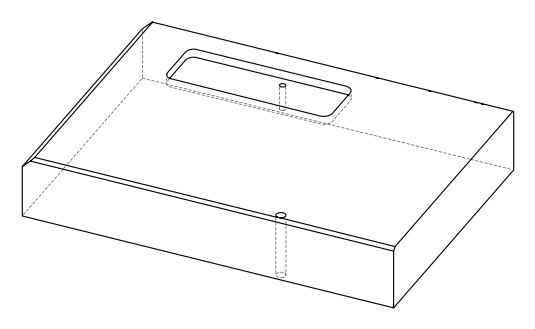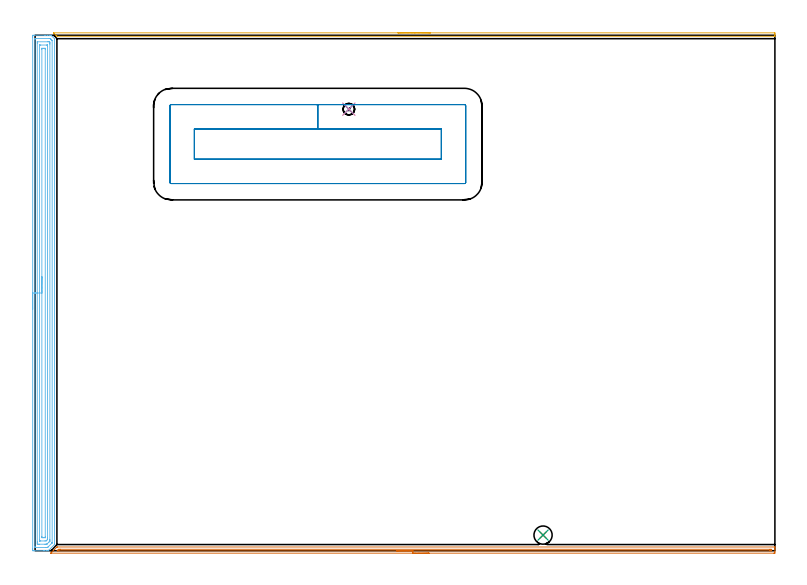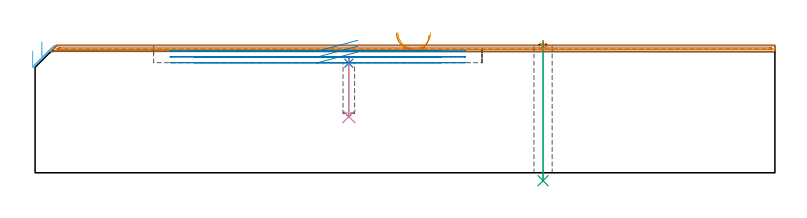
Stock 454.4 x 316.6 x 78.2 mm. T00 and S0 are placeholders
(PLAN: 8 operations, 4 tool changes, 29.6 min)
(1 SPOT_DRILL | STEP1HOLE | NXT0321_9005460120000 | 0.03 min | 4 mm3)
(2 SPOT_DRILL_1 | STEP1POCKET | NXT0321_9005460120000 | 0.03 min | 1069 mm3)
(3 DRILL_THROUGH_HOLE_INTO_CENTER | STEP1HOLE | UGT0301_223 | 0.34 min | 7666 mm3)
(4 DRILL_BLIND_HOLE_INTO_CENTER | STEP1POCKET | UGT0301_191 | 0.14 min | 1262 mm3)
(5 AREA_MILL | FG_CHAMFER_SURFACE | UGT0205_001 | 3.69 min | 982 mm3)
(6 AREA_MILL_1 | FG_CHAMFER_SURFACE_1 | UGT0205_001 | 12.9 min | 28417 mm3)
(7 AREA_MILL_2 | FG_CHAMFER_SURFACE_2 | UGT0205_001 | 7.24 min | 3191 mm3)
(8 MILL_RECTANGULAR_POCKET | POCKET_RECTANGULAR_STRAIGHT | UGT0201_104 | Follow Part, ap 5, ae 75% | 5.21 min | 144321 mm3)
(TOOL NXT0321_9005460120000 | NC Spot Drill, 142deg, 12mm, Carbide, Uncoated | D12 PA142 FL30 Z2)
(TOOL UGT0301_223 | Twist Drill 11.2 mm | D11.2 PA118 FL90 Z2)
(TOOL UGT0301_191 | Twist Drill 7.1 mm | D7.1 PA118 FL66 Z2)
(TOOL UGT0205_001 | Chamfer Mill 20 x 3 x 45 deg. | D20 FL50 Z2)
(TOOL UGT0201_104 | End Mill 20 mm | D20 FL22 Z2)
(OP 1 SPOT_DRILL)
G17 G21 G94 G90
T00 M6
G54
G17 G0 G90 X312. Y9.6 S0 M3
G43 Z88.2 H0
G94 G81 G98 Z77.718 F250. R81.2
G80
M5
M2
(OP 2 SPOT_DRILL_1)
G17 G21 G94 G90
T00 M6
G54
G17 G0 G90 X192.7 Y271.2 S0 M3
G43 Z88.2 H0
G94 G81 G98 Z67.294 F250. R70.6
G80
M5
M2
(OP 3 DRILL_THROUGH_HOLE_INTO_CENTER)
G17 G21 G94 G90
T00 M6
G54
G17 G0 G90 X312. Y9.6 S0 M3
G43 Z88.2 H0
G94 G73 G98 Z-4.865 F250. Q10.383 R80.2
G80
M5
M2
(OP 4 DRILL_BLIND_HOLE_INTO_CENTER)
G17 G21 G94 G90
T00 M6
G54
G17 G0 G90 X192.7 Y271.2 S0 M3
G43 Z88.2 H0
G94 G81 G98 Z34.5 F250. R69.6
G80
M5
M2
(OP 5 AREA_MILL)
G17 G21 G94 G90
T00 M6
G54
G17 G0 G90 X222.85 Y318.1 S1061 M3
G43 Z88.2 H0
Z86.1
G94 G1 X222.888 Z85.228 F250.
X223.002 Z84.364
X223.191 Z83.512
X223.453 Z82.68
X223.787 Z81.874
X224.19 Z81.1
X224.658 Z80.364
X225.19 Z79.672
X225.779 Z79.029
X226.422 Z78.44
X227.114 Z77.909
X227.85 Z77.44
X228.624 Z77.037
X229.43 Z76.703
X230.262 Z76.441
X231.114 Z76.252
X231.978 Z76.138
X232.85 Z76.1
X454.07
X454.214 Y318.097 Z76.103
X454.398 Y318.091 Z76.105
X454.4 Y317.866 Z76.331
Y317.496 Z76.699
Y316.756 Z77.444
Y316.501 Z77.699
Y316.065 Z78.126
X454.39 Y316.003 Z78.188
X454.215 Y316. Z78.2
X13.722
X13.396 Y316.004 Z78.19
X12.764 Y316.635 Z77.564
X11.635 Y317.765 Z76.434
X11.456 Y317.942 Z76.255
X11.336 Y318.067 Z76.131
X11.317 Y318.093 Z76.104
X11.336 Y318.099 Z76.099
X232.85 Y318.1 Z76.1
X233.722 Z76.138
X234.586 Z76.252
X235.438 Z76.441
X236.27 Z76.703
X237.076 Z77.037
X237.85 Z77.44
X238.586 Z77.909
X239.278 Z78.44
X239.921 Z79.029
X240.51 Z79.672
X241.042 Z80.364
X241.51 Z81.1
X241.913 Z81.874
X242.247 Z82.68
X242.509 Z83.512
X242.698 Z84.364
X242.812 Z85.228
X242.85 Z86.1
G0 Z88.2
M5
M2
(OP 6 AREA_MILL_1)
G17 G21 G94 G90
T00 M6
G54
G17 G0 G90 X-1.5 Y148.3 S1061 M3
G43 Z88.2 H0
Z74.8
G94 G1 Y148.338 Z73.928 F250.
Y148.452 Z73.064
Y148.641 Z72.212
Y148.903 Z71.38
Y149.237 Z70.574
Y149.64 Z69.8
Y150.108 Z69.064
Y150.64 Z68.372
Y151.229 Z67.729
Y151.872 Z67.14
Y152.564 Z66.609
Y153.3 Z66.14
Y154.074 Z65.737
Y154.88 Z65.403
Y155.712 Z65.141
Y156.564 Z64.952
Y157.428 Z64.838
Y158.3 Z64.8
Y315.597
X-1.499 Y315.982 Z64.801
X-1.494 Y316.484 Z64.804
X-1.492 Y316.591 Z64.806
X-0.996 Y316.596 Z65.301
X-0.384 Y316.6 Z65.914
X6.085 Z72.38
X7.515 Z73.812
X8.741 Z75.035
X9.558 Z75.857
X9.592 Z75.891
X9.791 Y316.598 Z76.087
X9.824 Y316.577 Z76.122
X11.839 Y314.562 Z78.137
X11.852 Y314.547 Z78.15
X11.898 Y314.495 Z78.185
X11.9 Y314.195 Z78.2
Y4.192
X11.898 Y3.794 Z78.187
X11.841 Y3.741 Z78.14
X11.839 Y3.739 Z78.139
X8.421 Y0.321 Z74.72
X8.298 Y0.196 Z74.594
X8.12 Y0.023 Z74.418
X8.095 Y0.006 Z74.393
X8.077 Y0.002 Z74.375
X8.06 Y0. Z74.358
X6.97 Z73.265
X5.745 Z72.042
X5.2 Z71.494
X-0.724 Z65.574
X-0.996 Y0.001 Z65.301
X-1.221 Y0.004 Z65.076
X-1.492 Y0.009 Z64.806
X-1.494 Y0.116 Z64.804
X-1.498 Y0.618 Z64.802
X-1.5 Y1.127 Z64.8
Y158.3
X-0.086 Z66.214
Y314.195
X-0.085 Y314.412 Z66.215
X-0.083 Y314.52 Z66.217
X-0.079 Y314.572 Z66.221
X-0.077 Y314.59 Z66.223
X-0.029 Y314.592 Z66.271
X0.374 Y314.599 Z66.674
X8.741 Y314.6 Z75.041
X9.226 Y314.598 Z75.526
X9.324 Y314.593 Z75.624
X9.347 Y314.59 Z75.647
X9.413 Y314.531 Z75.713
X9.498 Y314.45 Z75.798
X9.626 Y314.324 Z75.926
X9.756 Y314.195 Z76.056
X9.888 Y314.062 Z76.188
X10.159 Y313.788 Z76.459
X10.344 Y313.598 Z76.644
X10.479 Y313.457 Z76.779
X10.485 Y313.301 Z76.785
Y5.085
X10.48 Y4.869 Z76.78
X10.479 Y4.846 Z76.779
X10.465 Y4.826 Z76.765
X10.429 Y4.784 Z76.729
X10.363 Y4.714 Z76.663
X7.955 Y2.305 Z74.255
X7.856 Y2.207 Z74.156
X7.715 Y2.073 Z74.015
X7.665 Y2.027 Z73.965
X7.613 Y2.01 Z73.913
X7.369 Y2.003 Z73.669
X6.97 Y2.001 Z73.27
X6.487 Y2. Z72.787
X0.289 Y2.001 Z66.589
X0.043 Y2.006 Z66.343
X-0.066 Y2.01 Z66.234
X-0.084 Y2.378 Z66.216
X-0.085 Y2.405 Z66.215
X-0.086 Y158.3 Z66.214
X1.329 Z67.629
Y311.848
X1.331 Y312.408 Z67.631
X1.334 Y312.574 Z67.634
X1.335 Y312.587 Z67.635
X1.356 Y312.591 Z67.656
X1.406 Y312.597 Z67.706
X1.47 Y312.599 Z67.77
X7.856 Y312.6 Z74.156
X8.554 Y312.597 Z74.854
X8.741 Y312.59 Z75.041
X8.913 Y312.575 Z75.213
X9.064 Y312.408 Z75.364
X9.068 Y312.078 Z75.368
X9.071 Y311.515 Z75.371
Y311.181
Y6.872
X9.07 Y6.539 Z75.37
X9.066 Y5.979 Z75.366
X9.064 Y5.898 Z75.364
X9.053 Y5.864 Z75.353
X9.029 Y5.837 Z75.329
X8.957 Y5.76 Z75.257
X8.741 Y5.54 Z75.041
X8.515 Y5.314 Z74.815
X7.391 Y4.192 Z73.691
X7.248 Y4.056 Z73.548
X7.208 Y4.019 Z73.508
X7.152 Y4.008 Z73.452
X6.97 Y4.005 Z73.27
X6.275 Y4. Z72.575
X6.085 Z72.385
X2.735 Z69.035
X1.849 Z68.149
X1.659 Y4.002 Z67.959
X1.469 Y4.006 Z67.769
X1.348 Y4.01 Z67.648
X1.336 Y4.082 Z67.636
X1.333 Y4.192 Z67.633
X1.33 Y4.524 Z67.63
X1.329 Y5.085 Z67.629
Y5.419
Y158.3
X2.743 Z69.043
Y310.421
X2.744 Y310.52 Z69.044
X2.747 Y310.58 Z69.047
X2.75 Y310.589 Z69.05
X2.756 Y310.593 Z69.056
X2.782 Y310.596 Z69.082
X2.998 Y310.599 Z69.298
X3.43 Y310.6 Z69.73
X6.992 Z73.292
X7.408 Y310.594 Z73.708
X7.615 Y310.59 Z73.915
X7.651 Y310.581 Z73.951
X7.653 Y310.546 Z73.953
X7.655 Y310.488 Z73.955
X7.657 Y309.928 Z73.957
Y309.728
Y7.765
X7.655 Y7.074 Z73.955
X7.653 Y6.973 Z73.953
X7.65 Y6.926 Z73.95
X7.614 Y6.872 Z73.914
X7.293 Y6.547 Z73.593
X6.97 Y6.225 Z73.27
X6.845 Y6.106 Z73.145
X6.731 Y6.01 Z73.031
X6.064 Y6. Z72.364
X3.408 Z69.708
X2.992 Y6.006 Z69.292
X2.785 Y6.01 Z69.085
X2.749 Y6.019 Z69.049
X2.747 Y6.054 Z69.047
X2.745 Y6.112 Z69.045
X2.743 Y6.672 Z69.043
Y6.872
Y158.3
X4.157 Z70.457
Y308.1
X4.158 Y308.26 Z70.458
X4.164 Y308.577 Z70.464
X4.167 Y308.592 Z70.467
X4.173 Y308.596 Z70.473
X4.192 Y308.599 Z70.492
X5.432 Y308.6 Z71.732
X6.085 Y308.597 Z72.385
X6.178 Y308.594 Z72.478
X6.229 Y308.591 Z72.529
X6.236 Y308.419 Z72.536
X6.241 Y308.1 Z72.541
X6.243 Y307.941 Z72.543
Y8.5
X6.242 Y8.34 Z72.542
X6.236 Y8.023 Z72.536
X6.233 Y8.008 Z72.533
X6.227 Y8.004 Z72.527
X6.208 Y8.001 Z72.508
X4.968 Y8. Z71.268
X4.315 Y8.003 Z70.615
X4.222 Y8.006 Z70.522
X4.171 Y8.009 Z70.471
X4.164 Y8.181 Z70.464
X4.159 Y8.499 Z70.459
X4.157 Y8.659 Z70.457
Y158.3
Y159.172 Z70.495
Y160.036 Z70.609
Y160.888 Z70.798
Y161.72 Z71.06
Y162.526 Z71.394
Y163.3 Z71.797
Y164.036 Z72.265
Y164.728 Z72.797
Y165.371 Z73.386
Y165.96 Z74.029
Y166.492 Z74.721
Y166.96 Z75.457
Y167.363 Z76.231
Y167.697 Z77.037
Y167.959 Z77.869
Y168.148 Z78.72
Y168.262 Z79.585
Y168.3 Z80.457
G0 Z88.2
M5
M2
(OP 7 AREA_MILL_2)
G17 G21 G94 G90
T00 M6
G54
G17 G0 G90 X242. Y-1.5 S1061 M3
G43 Z88.2 H0
Z84.4
G94 G1 X241.962 Z83.528 F250.
X241.848 Z82.664
X241.659 Z81.812
X241.397 Z80.98
X241.063 Z80.174
X240.66 Z79.4
X240.192 Z78.664
X239.66 Z77.972
X239.071 Z77.329
X238.428 Z76.74
X237.736 Z76.209
X237. Z75.74
X236.226 Z75.337
X235.42 Z75.003
X234.588 Z74.741
X233.737 Z74.552
X232.872 Z74.438
X232. Z74.4
X9.851
X9.634 Y-1.494 Z74.404
X9.619 Y-1.492 Z74.405
X9.634 Y-1.465 Z74.433
X9.975 Y-1.125 Z74.775
X10.164 Y-0.934 Z74.962
X10.23 Y-0.869 Z75.03
X11.125 Y0.025 Z75.924
X12.019 Y0.919 Z76.818
X13.333 Y2.232 Z78.132
X13.396 Y2.294 Z78.192
X13.807 Y2.3 Z78.2
X454.217
X454.39 Y2.297 Z78.188
X454.393 Y2.252 Z78.144
X454.4 Y1.836 Z77.736
Y1.574 Z77.474
Y0.845 Z76.74
Y-0.409 Z75.488
X454.397 Y-0.934 Z74.96
X454.392 Y-1.491 Z74.405
X454.331 Y-1.493 Z74.403
X453.77 Y-1.5 Z74.4
X232.
Y-0.086 Z75.814
X14.702
X13.845 Y-0.083 Z75.817
X13.807 Y-0.08 Z75.82
X13.517 Y-0.045 Z75.855
X13.659 Y0.103 Z76.003
X13.807 Y0.256 Z76.156
X14.105 Y0.549 Z76.449
X14.407 Y0.845 Z76.745
X14.666 Y0.88 Z76.78
X14.702 Y0.882 Z76.782
X15.555 Y0.886 Z76.786
X15.596
X451.046
X451.942 Y0.883 Z76.783
X451.981 Y0.881 Z76.781
X452.39 Y0.845 Z76.745
X452.395 Y0.433 Z76.333
X452.39 Y-0.045 Z75.855
X452.018 Y-0.081 Z75.819
X451.981 Y-0.083 Z75.817
X451.128 Y-0.086 Z75.814
X232.
X231.128 Z75.852
X230.264 Z75.966
X229.412 Z76.155
X228.58 Z76.417
X227.774 Z76.751
X227. Z77.154
X226.264 Z77.623
X225.572 Z78.154
X224.929 Z78.743
X224.34 Z79.386
X223.809 Z80.079
X223.34 Z80.814
X222.937 Z81.588
X222.603 Z82.394
X222.341 Z83.226
X222.152 Z84.078
X222.038 Z84.943
X222. Z85.814
G0 Z88.2
M5
M2
(OP 8 MILL_RECTANGULAR_POCKET)
G17 G21 G94 G90
T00 M6
G54
G17 G0 G90 X198.195 Y259. S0 M3
G43 Z88.33 H0
Z81.33
G94 G1 X173.65 Z74.754 F250.
X97.8 F500.
Y240.5
X249.5
Y259.
X173.65
Y274.
X83.6
G3 X82.8 Y273.2 R0.8
G1 Y226.3
G3 X83.6 Y225.5 R0.8
G1 X263.7
G3 X264.5 Y226.3 R0.8
G1 Y273.2
G3 X263.7 Y274. R0.8
G1 X173.65
X172.65
G0 X198.195 Y259. Z77.754
G1 X173.65 Z71.177 F250.
X97.8 F500.
Y240.5
X249.5
Y259.
X173.65
Y274.
X83.6
G3 X82.8 Y273.2 R0.8
G1 Y226.3
G3 X83.6 Y225.5 R0.8
G1 X263.7
G3 X264.5 Y226.3 R0.8
G1 Y273.2
G3 X263.7 Y274. R0.8
G1 X173.65
X172.65
G0 X198.195 Y259. Z74.177
G1 X173.65 Z67.6 F250.
X97.8 F500.
Y240.5
X249.5
Y259.
X173.65
Y274.
X83.6
G3 X82.8 Y273.2 R0.8
G1 Y226.3
G3 X83.6 Y225.5 R0.8
G1 X263.7
G3 X264.5 Y226.3 R0.8
G1 Y273.2
G3 X263.7 Y274. R0.8
G1 X173.65
X172.65
G0 Z88.33
M5
M2
